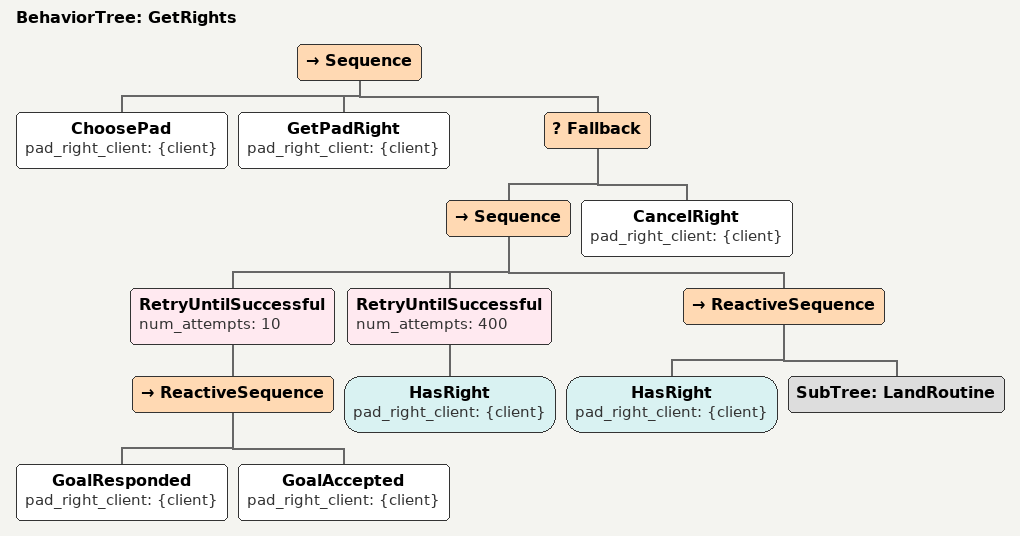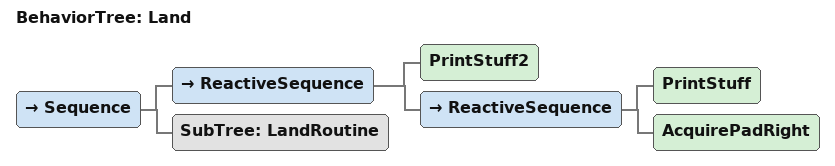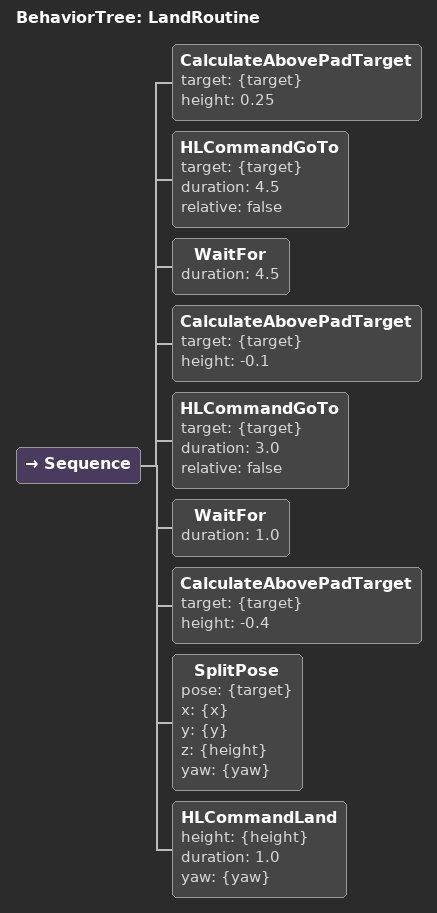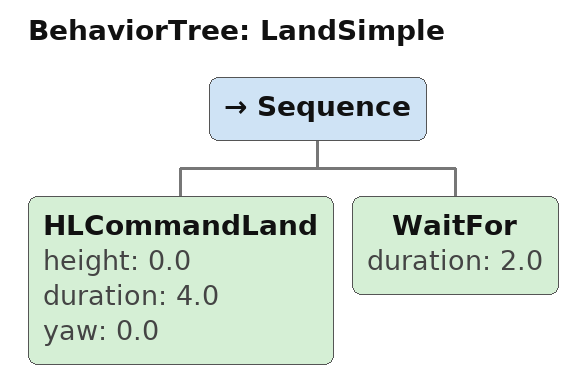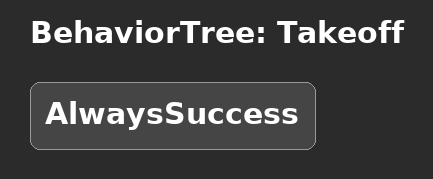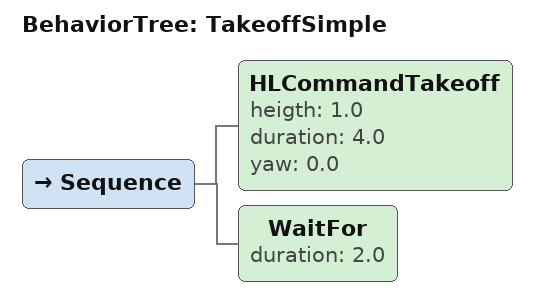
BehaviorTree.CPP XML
<?xml version="1.0" encoding="UTF-8"?>
<root BTCPP_format="4">
  <BehaviorTree ID="GetRights">
    <Sequence>
      <ChoosePad pad_right_client="{client}"/>
      <GetPadRight pad_right_client="{client}"/>
      <Fallback>
        <Sequence>
          <RetryUntilSuccessful num_attempts="10">
            <ReactiveSequence>
              <GoalResponded pad_right_client="{client}"/>
              <GoalAccepted pad_right_client="{client}"/>
            </ReactiveSequence>
          </RetryUntilSuccessful>
          <RetryUntilSuccessful num_attempts="400">
            <HasRight pad_right_client="{client}"/>
          </RetryUntilSuccessful>
          <ReactiveSequence>
            <HasRight pad_right_client="{client}"/>
            <SubTree ID="LandRoutine"/>
          </ReactiveSequence>
        </Sequence>
        <CancelRight pad_right_client="{client}"/>
      </Fallback>
    </Sequence>
  </BehaviorTree>

  <BehaviorTree ID="Land">
    <Sequence>
      <ReactiveSequence>
        <PrintStuff2/>
        <ReactiveSequence>
          <PrintStuff/>
          <AcquirePadRight/>
        </ReactiveSequence>
      </ReactiveSequence>
      <SubTree ID="LandRoutine"/>
    </Sequence>
  </BehaviorTree>

  <BehaviorTree ID="LandRoutine">
    <Sequence>
      <CalculateAbovePadTarget target="{target}"
                               height="0.25"/>
      <HLCommandGoTo target="{target}"
                     duration="4.5"
                     relative="false"/>
      <WaitFor duration="4.5"/>
      <CalculateAbovePadTarget target="{target}"
                               height="-0.1"/>
      <HLCommandGoTo target="{target}"
                     duration="3.0"
                     relative="false"/>
      <WaitFor duration="1.0"/>
      <CalculateAbovePadTarget target="{target}"
                               height="-0.4"/>
      <SplitPose pose="{target}"
                 x="{x}"
                 y="{y}"
                 z="{height}"
                 yaw="{yaw}"/>
      <HLCommandLand height="{height}"
                     duration="1.0"
                     yaw="{yaw}"/>
    </Sequence>
  </BehaviorTree>

  <BehaviorTree ID="LandSimple">
    <Sequence>
      <HLCommandLand height="0.0"
                     duration="4.0"
                     yaw="0.0"/>
      <WaitFor duration="2.0"/>
    </Sequence>
  </BehaviorTree>

  <BehaviorTree ID="Takeoff">
    <AlwaysSuccess/>
  </BehaviorTree>

  <BehaviorTree ID="TakeoffSimple">
    <Sequence>
      <HLCommandTakeoff heigth="1.0"
                        duration="4.0"
                        yaw="0.0"/>
      <WaitFor duration="2.0"/>
    </Sequence>
  </BehaviorTree>

</root>
